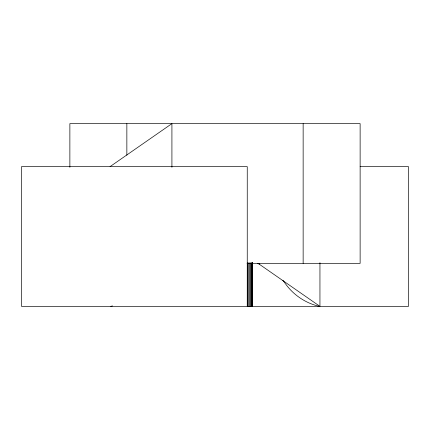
<?xml version="1.0" encoding="UTF-8"?>
<svg xmlns="http://www.w3.org/2000/svg" width="430" height="430" viewBox="0 0 430 430"><rect width="100%" height="100%" fill="white"/><g stroke="black" fill="none" stroke-linecap="round" stroke-linejoin="round"><path stroke-width="0.64" d="M110.053 166.625L171.919 123.625L171.919 167.297M110.79 306.375L112.488 305.902M360.125 166.625L408.5 166.625L408.5 306.375L21.5 306.375L21.5 166.625L247.25 166.625L247.25 306.375M247.062 263.375L360.13 263.375L360.13 123.625L69.87 123.625L69.87 167.297M319.21 306.375L315.254 305.268A58.05 58.05 0 0 1 286.649 285.391L282.886 280.285M257.307 263.375L259.483 264.02M258.081 263.375L319.947 306.375L319.947 262.703M303.145 123.625L303.145 263.375M252.63 262.703L252.63 306.375M252.55 262.703L252.55 306.375M252.308 262.703L252.308 306.375M251.905 262.703L251.905 306.375M251.346 262.703L251.346 306.375M250.631 262.703L250.631 306.375M249.766 262.703L249.766 306.375M248.75 262.703L248.75 306.375M247.589 262.703L247.589 306.375M126.855 123.625L126.855 155.203"/></g></svg>
